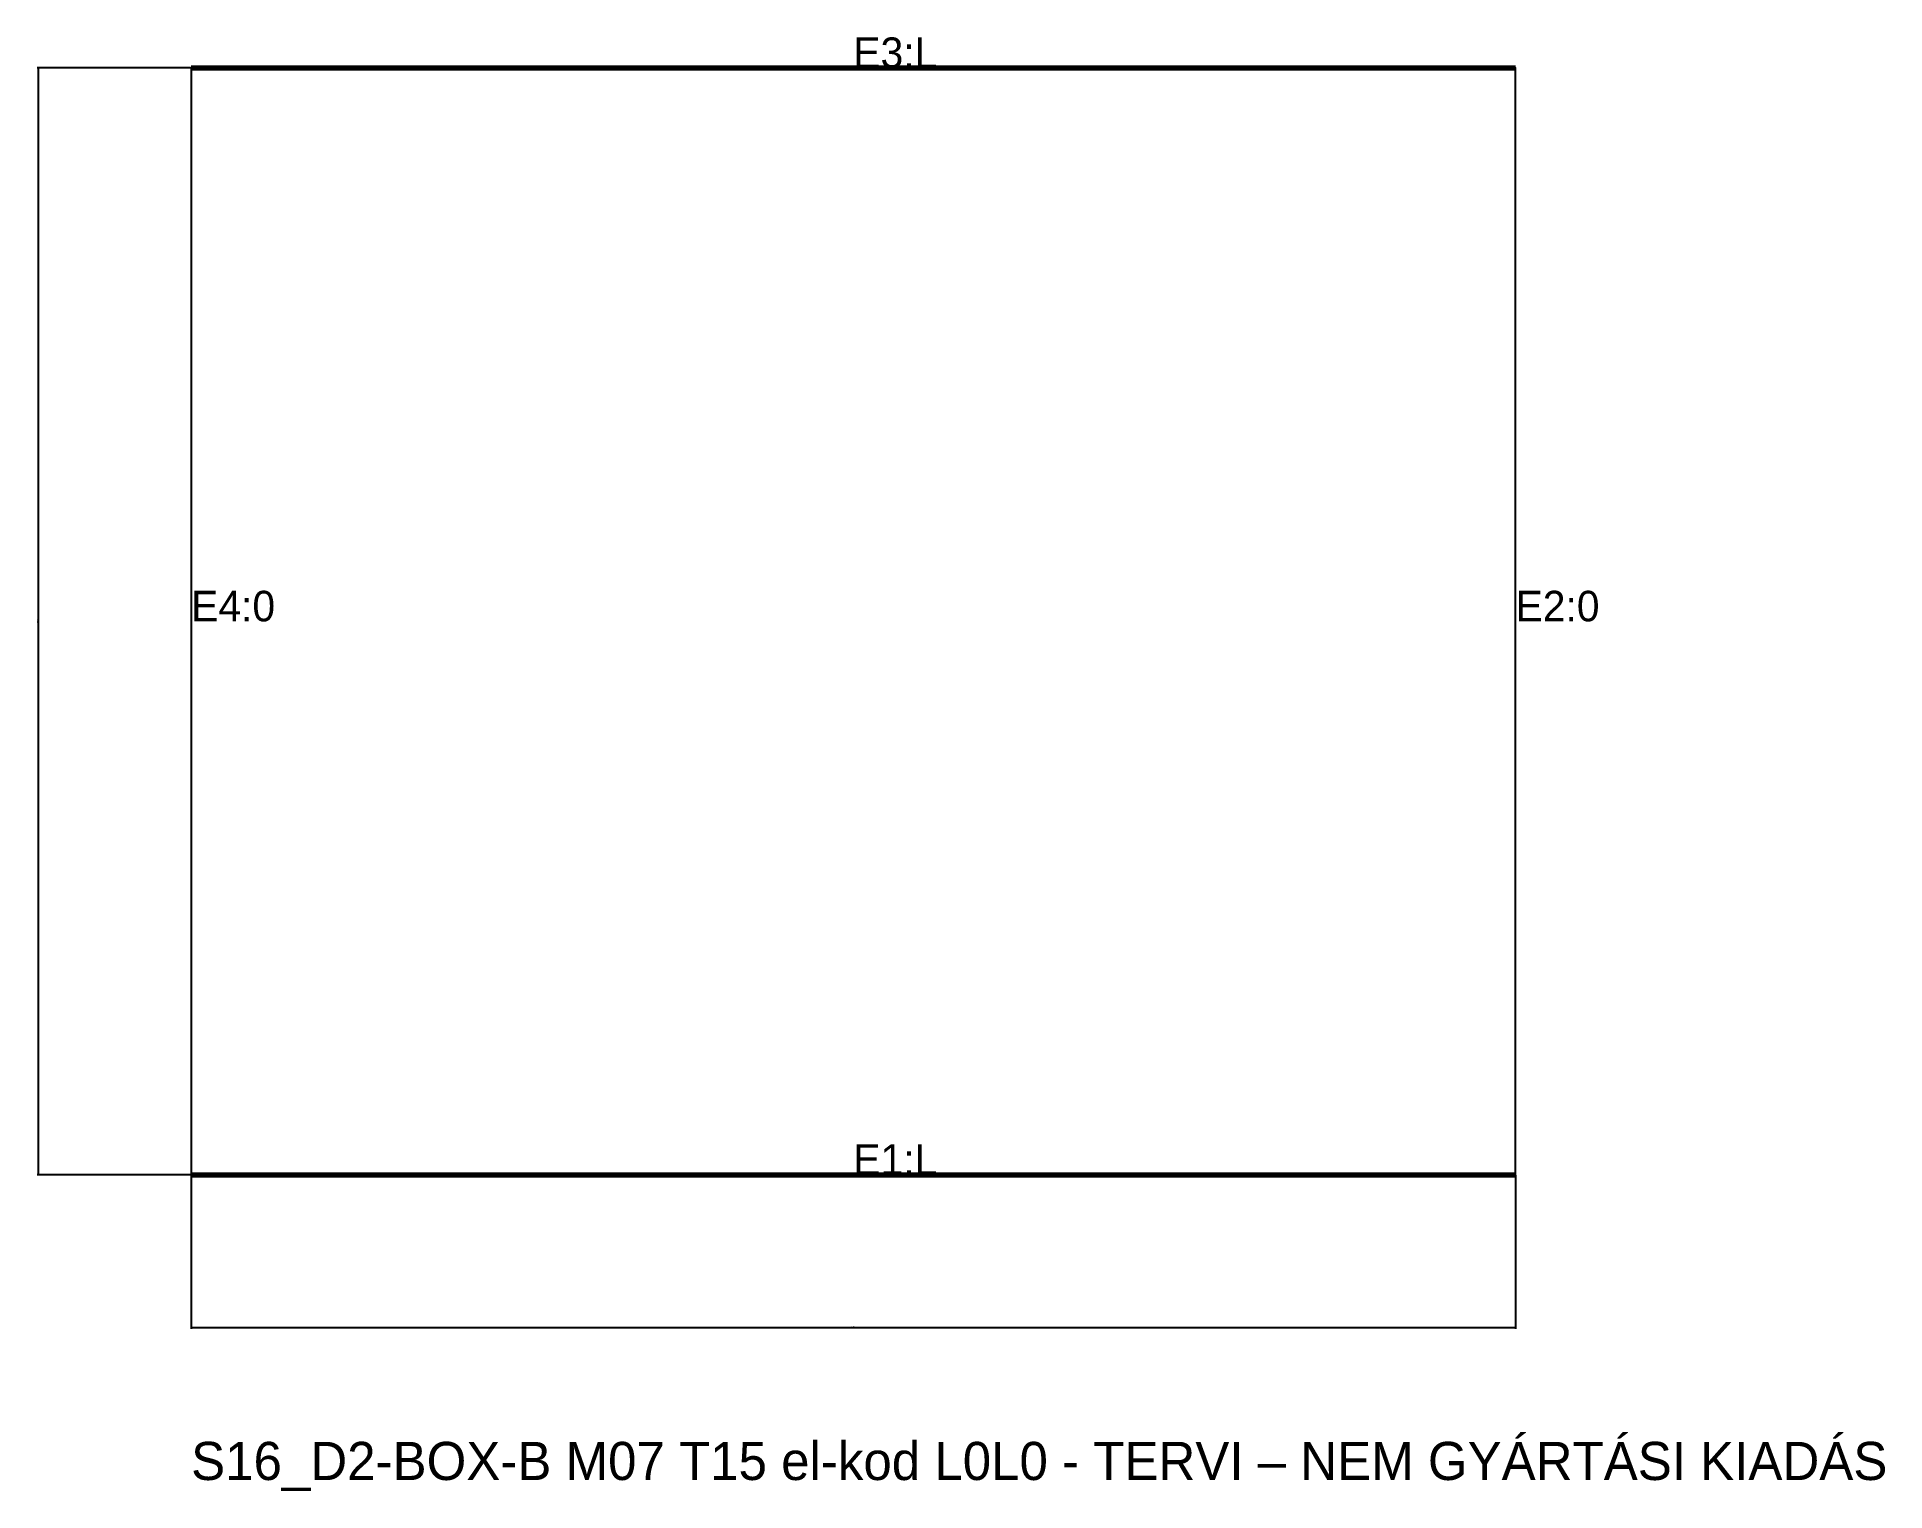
# Model space of a CAD drawing. Header units: millimetres. Extents: x -40 to 444, y -83 to 298.
import ezdxf

# ---------------------------------------------------------------- set-up
doc = ezdxf.new("R2010")
doc.units = ezdxf.units.MM
for name, color, linetype in [('ELZARAS', 1, 'Continuous'), ('KONTUR', 7, 'Continuous'), ('MERET', 8, 'Continuous'), ('SZOVEG', 7, 'Continuous')]:
    doc.layers.add(name, color=color, linetype=linetype)
doc.styles.add('OpenSansCondensed-Light', font='OpenSansCondensed-Light.ttf')
doc.dimstyles.new('EZDXF', dxfattribs={"dimtxt": 0.25, "dimasz": 0.175, "dimexe": 0.375, "dimexo": 0.125, "dimgap": 0.1, "dimtad": 1, "dimlfac": 100, "dimzin": 12, "dimdsep": 46, "dimtxsty": 'OpenSansCondensed-Light', "dimblk": 'ARCHTICK', "dimcen": 2.5, "dimazin": 3, "dimtfac": 0.5, "dimtmove": 2, "dimatfit": 3})

# ---------------------------------------------------------------- blocks, each defined once
blk = doc.blocks.new('_ARCHTICK')
at = {"color": 0, "linetype": 'BYBLOCK', "const_width": 0.15}
blk.add_lwpolyline([(-0.5, -0.5), (0.5, 0.5)], dxfattribs=at)

msp = doc.modelspace()

# ---------------------------------------------------------------- linework, layer by layer
at = {"layer": 'ELZARAS', "lineweight": 70}
for p, q in [((0, 290), (347, 290)), ((0, 0), (347, 0))]:
    msp.add_line(p, q, dxfattribs=at)
at = {"layer": 'KONTUR'}
msp.add_lwpolyline([(0, 0), (347, 0), (347, 290), (0, 290)], close=True, dxfattribs=at)

# ---------------------------------------------------------------- texts
at = {"layer": 'SZOVEG'}
for s, height, p in [('E3:L', 8, (173.5, 290)), ('E4:0', 8, (0, 145)), ('E2:0', 8, (347, 145)), ('E1:L', 8, (173.5, 0)), ('S16_D2-BOX-B M07 T15 el-kod L0L0 - TERVI – NEM GYÁRTÁSI KIADÁS', 10, (0, -80))]:
    msp.add_text(s, height=height, dxfattribs=at).set_placement(p)

# ---------------------------------------------------------------- dimensions: what is measured, and where the dimension line sits
at = {"layer": 'MERET'}
msp.add_linear_dim(base=(-40, 0), p1=(0, 0), p2=(0, 290), angle=90, dimstyle='EZDXF', dxfattribs=at).render()
msp.add_linear_dim(base=(0, -40), p1=(0, 0), p2=(347, 0), dimstyle='EZDXF', dxfattribs=at).render()

doc.saveas('drawing.dxf')
